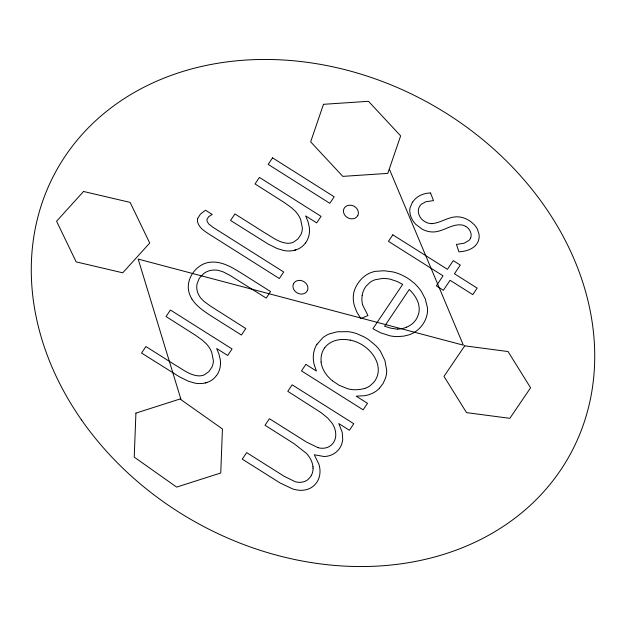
<?xml version="1.0" encoding="UTF-8"?>
<svg xmlns="http://www.w3.org/2000/svg" width="626" height="626" viewBox="0 0 626 626"><rect width="100%" height="100%" fill="white"/><g stroke="black" fill="none" stroke-linecap="round" stroke-linejoin="round"><path stroke-width="0.94" d="M470.525 238.162L470.337 238.545A11.722 9.578 29.1 0 1 468.991 240.407L464.085 243.232L456.44 244.43L458.944 251.84C467.098 251.449 477.231 247.982 478.913 238.882A17.911 14.641 29.1 0 0 478.984 234.155L477.419 229.265A17.896 14.625 29.1 0 0 474.445 224.883L470.916 221.721A23.858 19.5 29.1 0 0 468.561 220.164L466.519 219.069A19.234 15.72 29.1 0 0 458.107 216.839C448.74 216.275 440.994 222.981 431.854 223.631M412.471 202.104L410.046 207.863A20.04 16.378 29.1 0 0 409.866 212.269L410.39 215.023A23.381 19.109 29.1 0 0 411.36 217.801L412.213 219.554A20.055 16.386 29.1 0 0 415.727 224.311L422.041 229.085A19.343 15.806 29.1 0 0 431.283 231.91C442.144 232.895 451.08 223.521 461.878 224.977A10.086 8.24 29.1 0 1 465.681 226.385M317.092 344.237L322.711 337.821A34.14 27.904 29.1 0 1 329.292 333.908L337.328 331.78L348.072 331.655A36.41 29.751 29.1 0 1 356.875 333.705L363.784 336.749A45.205 36.942 29.1 0 1 368.831 339.816L375.944 345.771A35.698 29.172 29.1 0 1 380.389 351.249L384.967 360.646L386.672 370.342A34.602 28.272 29.1 0 1 385.624 377.791L383.167 383.339L379.536 388.159M305.465 242.998L303.367 245.431A24.758 20.228 29.1 0 1 283.993 250.572L277.083 248.506L268.233 244.101L230.54 220.454L234.914 213.935L264.477 232.614C271.801 236.808 278.906 242.755 287.678 243.279A14.218 11.62 29.1 0 0 291.09 242.958A15.22 12.434 29.1 0 0 293.578 242.121L297.874 239.015L300.934 234.507A22.442 18.334 29.1 0 0 302.366 227.942L300.699 219.687A26.284 21.48 29.1 0 0 295.48 211.369L291.513 207.707L284.627 202.754L255.048 183.942L259.422 177.416L321.052 216.361L316.678 222.879L305.66 215.923L307.976 221.596L309.244 226.933A30.87 25.228 29.1 0 1 305.504 243.021M216.471 375.592L214.374 378.018A24.758 20.228 29.1 0 1 194.999 383.167L188.09 381.101L179.239 376.688L141.539 353.048L145.921 346.53L175.483 365.208C182.808 369.403 189.913 375.35 198.685 375.874A14.218 11.62 29.1 0 0 202.088 375.545A15.22 12.434 29.1 0 0 204.585 374.716L208.881 371.609L211.94 367.102A22.442 18.334 29.1 0 0 213.372 360.537L211.705 352.274A26.284 21.48 29.1 0 0 206.486 343.964L202.519 340.301L195.633 335.348L166.054 316.529L170.429 310.011L232.058 348.956L227.684 355.474L216.666 348.518L218.983 354.191L220.25 359.527A30.87 25.228 29.1 0 1 216.51 375.616M364.888 388.394L359.88 389.544L354.371 389.779A28.632 23.397 29.1 0 1 347.493 388.683L339.269 385.358L332.375 380.772M318.047 447.66L306.599 442.12L269.399 418.716L265.017 425.234L294.181 443.756L306.161 453.161A22.724 18.569 29.1 0 1 307.992 455.235L309.017 456.604A23.358 19.085 29.1 0 1 312.969 466.706M191.861 298.931C196.47 306.333 203.99 311.232 211.126 315.919L241.393 335.043L245.775 328.525L210.164 305.887L203.982 301.349L200.923 298.266A19.476 15.916 29.1 0 1 197.268 291.082L196.869 288.962A20.095 16.425 29.1 0 1 197.049 284.001L198.872 279.204A30.744 25.126 29.1 0 1 200.156 277.216L203.857 273.437A21.292 17.403 29.1 0 1 209.929 270.581L210.68 270.416A19.109 15.619 29.1 0 1 218.474 270.416L223.005 271.794L229.899 275.338L266.199 298.093L270.573 291.567L240.877 272.803C233.341 268.225 225.47 263.389 216.557 262.255A26.668 21.793 29.1 0 0 205.367 263.264C195.148 266.832 187.51 277.78 188.324 288.664A26.91 21.988 29.1 0 0 191.853 298.931M389.615 169.74L463.35 345.161L138.182 259.094L180.898 399.2M430.547 193.035L433.505 200.602L425.899 201.728L421.408 204.225A13.936 11.385 29.1 0 0 419.866 206.001A14.609 11.941 29.1 0 0 419.318 206.924L418.888 207.879A12.215 9.985 29.1 0 0 418.371 211.979L418.677 213.623A14.852 12.137 29.1 0 0 419.24 215.297L420.007 216.846A11.495 9.39 29.1 0 0 423.012 220.344L423.982 221.064A12.004 9.813 29.1 0 0 431.862 223.662M314.424 365.31L316.435 371.054L305.871 364.371L301.497 370.897L363.127 409.842L367.501 403.316L356.21 396.18L364.551 395.718A33.272 27.192 29.1 0 0 379.575 388.19M321.185 361.985L321.107 361.147A31.378 25.643 29.1 0 1 321.06 358.651A28.342 23.154 29.1 0 1 324.683 347.774M312.953 466.706L313.047 468.162M206.87 382.47A26.034 21.268 29.1 0 1 205.258 382.924M295.863 249.876A26.034 21.268 29.1 0 1 294.259 250.33M317.961 447.692A15.47 12.645 29.1 0 0 331.232 445.141L332.742 443.56A20.431 16.699 29.1 0 0 335.732 435.845L335.732 433.732A24.586 20.087 29.1 0 0 335.481 431.517A23.365 19.093 29.1 0 0 331.913 422.926L327.703 418.027L320.833 412.471L287.78 391.328L292.154 384.81L353.792 423.747L349.41 430.273L338.791 423.559L342.234 432.394L342.727 439.311A28.021 22.896 29.1 0 1 339.292 448.811C336.005 453.341 330.583 456.174 325.019 456.464A17.669 14.445 29.1 0 1 323.908 456.487L314.291 454.766L318.884 464.21A30.275 24.743 29.1 0 1 319.941 469.656A30.651 25.048 29.1 0 1 320.011 471.417A27.982 22.865 29.1 0 1 316.373 482.943L314.409 485.197A22.583 18.451 29.1 0 1 298.852 490.252L295.433 489.673A24.289 19.844 29.1 0 1 292.718 488.945L280.104 482.967L242.262 459.148L246.636 452.621L284.29 476.355L295.276 481.746A14.844 12.129 29.1 0 0 303.422 481.848L303.931 481.691A15.54 12.7 29.1 0 0 308.078 479.438L309.956 477.505A22.215 18.154 29.1 0 0 311.333 475.416M313.055 468.162A20.721 16.933 29.1 0 1 311.341 475.416M364.888 388.394A25.76 21.049 29.1 0 0 370.169 385.686L373.612 382.502A31.558 25.791 29.1 0 0 375.49 379.919A27.521 22.489 29.1 0 0 378.268 368.8A28.037 22.912 29.1 0 0 375.115 358.26L374.184 356.656A31.417 25.666 29.1 0 0 350.224 340.09M332.422 380.725A28.608 23.373 29.1 0 1 321.005 361.977M324.698 347.782A26.887 21.973 29.1 0 1 333.29 341.28A29.289 23.929 29.1 0 1 334.879 340.708A28.608 23.373 29.1 0 1 345.388 339.527L347.305 339.707A34.602 28.272 29.1 0 1 350.216 340.176M314.377 365.318A36.425 29.766 29.1 0 1 316.967 344.159M362.149 295.566A30.189 24.672 29.1 0 1 366.03 286.254L370.029 282.342A24.391 19.93 29.1 0 1 375.052 279.775L382.431 278.468A28.209 23.052 29.1 0 1 390.421 279.235L397.189 281.504L402.675 284.384L372.908 328.728L380.764 332.883L390.029 335.826A34.978 28.585 29.1 0 0 397.604 336.585L403.676 336.146L409.146 334.824A33.734 27.567 29.1 0 0 414.013 332.609C421.063 328.423 426.267 320.989 427.37 312.82A32.615 26.652 29.1 0 0 427.456 307.749L425.265 298.907L421.423 291.56A38.382 31.363 29.1 0 0 414.138 283.14L410.257 280.018A43.922 35.893 29.1 0 0 405.851 277.146L401.063 274.681A38.366 31.355 29.1 0 0 392.76 271.895L384.074 270.745L375.303 271.355A31.316 25.588 29.1 0 0 369.074 273.413C363.088 276.269 358.479 281.489 355.638 287.404A35.94 29.375 29.1 0 0 353.502 294.345A35.533 29.039 29.1 0 0 354.418 305.934L356.867 312.092L360.85 318.634L367.947 315.481L362.892 305.519A21.182 17.309 29.1 0 1 362.564 304.416M362.493 304.424A28.64 23.405 29.1 0 1 362.196 295.574M406.689 327.14A31.378 25.643 29.1 0 0 407.956 326.553A28.679 23.436 29.1 0 0 415.594 320.207A30.971 25.314 29.1 0 0 417.065 317.812L418.583 313.97A25.486 20.83 29.1 0 0 419.154 307.804C418.755 300.558 414.209 294.423 409.279 289.455L384.607 326.216L390.663 328.141L396.015 328.994A21.965 17.951 29.1 0 0 397.416 329.041M406.673 327.108A25.846 21.12 29.1 0 1 397.432 329.104M412.612 202.19A26.902 21.988 29.1 0 1 430.531 192.964M470.533 238.162A10.141 8.287 29.1 0 0 471.042 233.96L470.838 233.044A12.465 10.188 29.1 0 0 470.376 231.659L469.75 230.376A9.453 7.723 29.1 0 0 466.902 227.191A10.298 8.42 29.1 0 0 465.681 226.393M135.912 413.097L134.23 457.144L176.649 487.091L220.751 472.99L222.441 428.951L180.022 398.997L135.912 413.097M197.706 218.482L197.589 218.983A9.93 8.115 29.1 0 0 197.628 222.097C198.966 227.441 203.935 230.736 208.247 233.608L279.329 278.531L283.703 272.005L213.302 227.504L208.552 223.834L207.034 220.994A5.36 4.382 29.1 0 1 207.026 219.335L208.708 216.612L212.245 214.475L205.508 210.211L200.398 214.139L197.706 218.482M323.493 104.307L310.652 141.844L342.805 176.375L387.799 173.386L400.64 135.858L368.487 101.318L323.493 104.307M293.61 283.703L293.461 283.993A7.809 6.385 29.1 0 0 293.171 287.835A8.952 7.309 29.1 0 0 293.516 288.86L293.657 289.189A7.215 5.892 29.1 0 0 296.434 292.436A8.357 6.831 29.1 0 0 297.444 293.038A7.246 5.924 29.1 0 0 301.325 294.04L301.693 294.032A8.78 7.168 29.1 0 0 302.796 293.915A7.872 6.432 29.1 0 0 306.529 291.865A9.468 7.731 29.1 0 0 307.272 290.746L307.413 290.456A7.809 6.385 29.1 0 0 307.781 286.958A8.78 7.168 29.1 0 0 307.358 285.589L307.217 285.26A7.246 5.924 29.1 0 0 304.705 282.216A8.357 6.831 29.1 0 0 303.727 281.575L303.391 281.387A7.168 5.861 29.1 0 0 299.549 280.409L299.181 280.417A8.952 7.309 29.1 0 0 298.078 280.534A7.872 6.432 29.1 0 0 294.345 282.584A9.468 7.731 29.1 0 0 293.61 283.703M357.751 215.532L357.595 215.814A9.335 7.629 29.1 0 1 357.016 216.627A7.942 6.487 29.1 0 1 353.291 218.693A8.967 7.332 29.1 0 1 352.548 218.787L351.812 218.818A7.207 5.892 29.1 0 1 347.923 217.832A8.271 6.761 29.1 0 1 346.921 217.222A7.121 5.822 29.1 0 1 344.284 214.295L344.003 213.638A8.967 7.332 29.1 0 1 343.596 212.261A7.942 6.487 29.1 0 1 344.089 208.466A9.335 7.629 29.1 0 1 344.636 207.629A7.88 6.44 29.1 0 1 348.181 205.398A9.124 7.457 29.1 0 1 349.285 205.25L350.02 205.211A7.168 5.861 29.1 0 1 354.214 206.361A8.271 6.761 29.1 0 1 355.185 207.01A7.207 5.892 29.1 0 1 357.696 210.062L357.955 210.727A9.077 7.418 29.1 0 1 358.244 211.768A7.88 6.44 29.1 0 1 357.767 215.54M272.553 157.854L268.178 164.372L329.808 203.317L334.182 196.799L272.553 157.854M392.823 234.82L388.449 241.346L443.052 275.847L436.338 285.847L443.365 290.284L450.078 280.291L472.787 294.635L477.161 288.116L454.453 273.765L460.29 265.072L453.263 260.635L447.426 269.329L392.823 234.82M464.727 345.834L443.983 376.375L466.542 412.628L509.846 418.332L530.59 387.791L508.03 351.538L464.727 345.834M83.548 191.478L56.567 221.228L76.169 261.887L122.743 272.803L149.724 243.06L130.122 202.394L83.548 191.478M81.513 419.921A293.492 239.821 29.1 0 0 567.798 458.639A293.492 239.821 29.1 0 0 289.697 60.44A293.492 239.821 29.1 0 0 81.513 419.921"/></g></svg>
